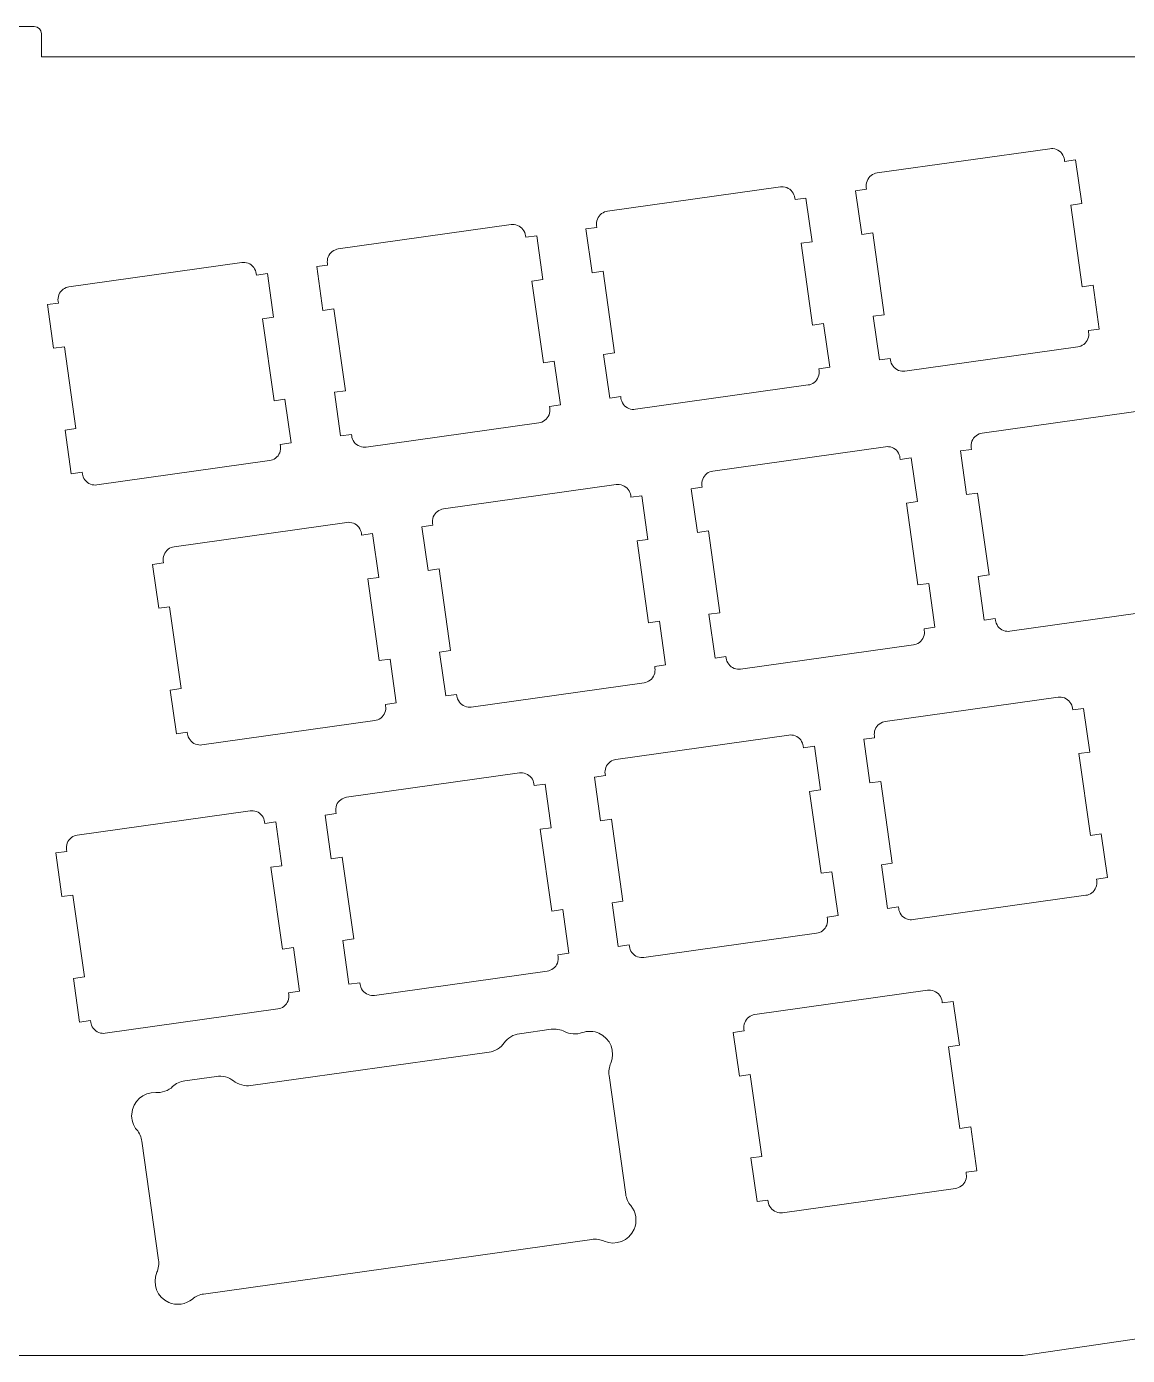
# Model space of a CAD drawing. Header units: inches. Extents: x 6.5 to 17.5, y 16.2 to 19.9.
# Drawn here: x 12 to 15.033, y 16.239 to 19.9 of the extents above; entities that cross this region are included whole.
import ezdxf

# ---------------------------------------------------------------- set-up
doc = ezdxf.new("R2010")
doc.units = ezdxf.units.IN
doc.header["$MEASUREMENT"] = 0
doc.layers.add('Layer 62', color=7, linetype='Continuous')

msp = doc.modelspace()

# ---------------------------------------------------------------- linework, layer by layer
at = {"layer": 'Layer 62', "lineweight": 0}
for points, knots in [([(17.479, 18.9511), (17.479, 18.9511), (17.3457, 18.9511), (17.3457, 18.9511), (17.3457, 18.9511), (17.3457, 19.6428), (17.3457, 19.6428), (17.3457, 19.6845), (17.312, 19.7182), (17.2703, 19.7182), (17.2703, 19.7182), (17.2318, 19.7182), (17.2318, 19.7182), (17.2318, 19.7182), (17.2318, 19.8803), (17.2318, 19.8803), (17.2318, 19.8913), (17.2229, 19.9002), (17.212, 19.9002), (17.212, 19.9002), (16.9132, 19.9002), (16.9132, 19.9002), (16.9022, 19.9002), (16.8933, 19.8913), (16.8933, 19.8803), (16.8933, 19.8803), (16.8933, 19.8165), (16.8933, 19.8165), (16.8933, 19.8165), (12.0407, 19.8165), (12.0407, 19.8165), (12.0407, 19.8165), (12.0407, 19.8803), (12.0407, 19.8803), (12.0407, 19.8913), (12.0318, 19.9002), (12.0208, 19.9002), (12.0208, 19.9002), (11.7222, 19.9002), (11.7222, 19.9002), (11.7113, 19.9002), (11.7024, 19.8913), (11.7024, 19.8803), (11.7024, 19.8803), (11.7024, 19.8165), (11.7024, 19.8165), (11.7024, 19.8165), (7.7119, 19.8165), (7.7119, 19.8165), (7.7119, 19.8165), (7.7119, 19.7182), (7.7119, 19.7182), (7.7119, 19.7182), (7.2629, 19.7182), (7.2629, 19.7182), (7.2629, 19.7182), (7.2629, 19.8165), (7.2629, 19.8165), (7.2629, 19.8165), (7.1449, 19.8165), (7.1449, 19.8165), (7.1449, 19.8165), (7.1449, 19.8778), (7.1449, 19.8778), (7.1449, 19.8888), (7.136, 19.8977), (7.125, 19.8977), (7.125, 19.8977), (6.8263, 19.8977), (6.8263, 19.8977), (6.8153, 19.8977), (6.8064, 19.8888), (6.8064, 19.8778), (6.8064, 19.8778), (6.8064, 19.7182), (6.8064, 19.7182), (6.8064, 19.7182), (6.5649, 19.7182), (6.5649, 19.7182), (6.5232, 19.7182), (6.4895, 19.6845), (6.4895, 19.6428), (6.4895, 19.6428), (6.4895, 16.714), (6.4895, 16.714), (6.4895, 16.6724), (6.5232, 16.6386), (6.5649, 16.6386), (6.5649, 16.6386), (6.5654, 16.6386), (6.5654, 16.6386), (6.5654, 16.6386), (6.5661, 16.6385), (6.5661, 16.6385), (6.5661, 16.6385), (9.0871, 16.2395), (9.0871, 16.2395), (9.0871, 16.2395), (14.7461, 16.2395), (14.7461, 16.2395), (14.7461, 16.2395), (17.4932, 16.6421), (17.4932, 16.6421), (17.4932, 16.6421), (17.4938, 16.6422), (17.4938, 16.6422), (17.4938, 16.6422), (17.4943, 16.6422), (17.4943, 16.6422), (17.5053, 16.6422), (17.5142, 16.6511), (17.5142, 16.6621), (17.5142, 16.6621), (17.5142, 18.916), (17.5142, 18.916), (17.5142, 18.9354), (17.4985, 18.9511), (17.479, 18.9511)], [0, 0, 0, 0, 1, 1, 1, 2, 2, 2, 3, 3, 3, 4, 4, 4, 5, 5, 5, 6, 6, 6, 7, 7, 7, 8, 8, 8, 9, 9, 9, 10, 10, 10, 11, 11, 11, 12, 12, 12, 13, 13, 13, 14, 14, 14, 15, 15, 15, 16, 16, 16, 17, 17, 17, 18, 18, 18, 19, 19, 19, 20, 20, 20, 21, 21, 21, 22, 22, 22, 23, 23, 23, 24, 24, 24, 25, 25, 25, 26, 26, 26, 27, 27, 27, 28, 28, 28, 29, 29, 29, 30, 30, 30, 31, 31, 31, 32, 32, 32, 33, 33, 33, 34, 34, 34, 35, 35, 35, 36, 36, 36, 37, 37, 37, 38, 38, 38, 39, 39, 39, 39]), ([(14.3138, 19.4571), (14.3133, 19.4599), (14.3133, 19.4627), (14.3136, 19.4652), (14.3149, 19.4785), (14.3235, 19.4899), (14.3357, 19.4947), (14.3382, 19.4957), (14.341, 19.4964), (14.3438, 19.4968), (14.3438, 19.4968), (14.82, 19.5638), (14.82, 19.5638), (14.8228, 19.564), (14.8256, 19.5642), (14.8282, 19.5639), (14.8413, 19.5626), (14.8528, 19.5542), (14.8575, 19.5418), (14.8586, 19.5393), (14.8593, 19.5365), (14.8597, 19.5338), (14.8597, 19.5338), (14.8604, 19.5289), (14.8604, 19.5289), (14.8604, 19.5289), (14.8906, 19.5331), (14.8906, 19.5331), (14.8906, 19.5331), (14.9074, 19.4127), (14.9074, 19.4127), (14.9074, 19.4127), (14.8774, 19.4083), (14.8774, 19.4083), (14.8774, 19.4083), (14.909, 19.1831), (14.909, 19.1831), (14.909, 19.1831), (14.939, 19.1874), (14.939, 19.1874), (14.939, 19.1874), (14.956, 19.0668), (14.956, 19.0668), (14.956, 19.0668), (14.9258, 19.0626), (14.9258, 19.0626), (14.9258, 19.0626), (14.9265, 19.0577), (14.9265, 19.0577), (14.927, 19.0549), (14.9271, 19.0521), (14.9268, 19.0495), (14.9256, 19.0361), (14.9169, 19.0249), (14.9047, 19.02), (14.9022, 19.019), (14.8995, 19.0183), (14.8967, 19.0179), (14.8967, 19.0179), (14.4204, 18.951), (14.4204, 18.951), (14.4177, 18.9507), (14.4149, 18.9506), (14.4121, 18.9508), (14.399, 18.9521), (14.3877, 18.9607), (14.3828, 18.9731), (14.3818, 18.9754), (14.3811, 18.9782), (14.3807, 18.981), (14.3807, 18.981), (14.38, 18.9858), (14.38, 18.9858), (14.38, 18.9858), (14.3499, 18.9817), (14.3499, 18.9817), (14.3499, 18.9817), (14.3329, 19.1021), (14.3329, 19.1021), (14.3329, 19.1021), (14.3631, 19.1064), (14.3631, 19.1064), (14.3631, 19.1064), (14.3314, 19.3317), (14.3314, 19.3317), (14.3314, 19.3317), (14.3013, 19.3274), (14.3013, 19.3274), (14.3013, 19.3274), (14.2843, 19.4479), (14.2843, 19.4479), (14.2843, 19.4479), (14.3144, 19.4521), (14.3144, 19.4521), (14.3144, 19.4521), (14.3138, 19.4571), (14.3138, 19.4571)], [0, 0, 0, 0, 1, 1, 1, 2, 2, 2, 3, 3, 3, 4, 4, 4, 5, 5, 5, 6, 6, 6, 7, 7, 7, 8, 8, 8, 9, 9, 9, 10, 10, 10, 11, 11, 11, 12, 12, 12, 13, 13, 13, 14, 14, 14, 15, 15, 15, 16, 16, 16, 17, 17, 17, 18, 18, 18, 19, 19, 19, 20, 20, 20, 21, 21, 21, 22, 22, 22, 23, 23, 23, 24, 24, 24, 25, 25, 25, 26, 26, 26, 27, 27, 27, 28, 28, 28, 29, 29, 29, 30, 30, 30, 31, 31, 31, 32, 32, 32, 32]), ([(13.5707, 19.352), (13.5703, 19.3547), (13.5703, 19.3575), (13.5706, 19.36), (13.5718, 19.3733), (13.5804, 19.3847), (13.5926, 19.3896), (13.5951, 19.3906), (13.5979, 19.3913), (13.6007, 19.3917), (13.6007, 19.3917), (14.077, 19.4586), (14.077, 19.4586), (14.0797, 19.4589), (14.0825, 19.459), (14.0851, 19.4588), (14.0982, 19.4575), (14.1097, 19.449), (14.1145, 19.4367), (14.1156, 19.4342), (14.1163, 19.4314), (14.1167, 19.4286), (14.1167, 19.4286), (14.1174, 19.4238), (14.1174, 19.4238), (14.1174, 19.4238), (14.1475, 19.4279), (14.1475, 19.4279), (14.1475, 19.4279), (14.1643, 19.3075), (14.1643, 19.3075), (14.1643, 19.3075), (14.1343, 19.3032), (14.1343, 19.3032), (14.1343, 19.3032), (14.166, 19.0779), (14.166, 19.0779), (14.166, 19.0779), (14.196, 19.0822), (14.196, 19.0822), (14.196, 19.0822), (14.2129, 18.9617), (14.2129, 18.9617), (14.2129, 18.9617), (14.1828, 18.9575), (14.1828, 18.9575), (14.1828, 18.9575), (14.1835, 18.9525), (14.1835, 18.9525), (14.1839, 18.9497), (14.184, 18.947), (14.1838, 18.9443), (14.1825, 18.9311), (14.1739, 18.9197), (14.1617, 18.915), (14.1592, 18.9139), (14.1564, 18.9132), (14.1536, 18.9128), (14.1536, 18.9128), (13.6774, 18.8458), (13.6774, 18.8458), (13.6746, 18.8456), (13.6718, 18.8454), (13.669, 18.8457), (13.656, 18.847), (13.6446, 18.8556), (13.6397, 18.8679), (13.6388, 18.8703), (13.6381, 18.8731), (13.6377, 18.8758), (13.6377, 18.8758), (13.637, 18.8807), (13.637, 18.8807), (13.637, 18.8807), (13.6068, 18.8765), (13.6068, 18.8765), (13.6068, 18.8765), (13.5899, 18.997), (13.5899, 18.997), (13.5899, 18.997), (13.62, 19.0013), (13.62, 19.0013), (13.62, 19.0013), (13.5883, 19.2265), (13.5883, 19.2265), (13.5883, 19.2265), (13.5582, 19.2222), (13.5582, 19.2222), (13.5582, 19.2222), (13.5413, 19.3428), (13.5413, 19.3428), (13.5413, 19.3428), (13.5714, 19.347), (13.5714, 19.347), (13.5714, 19.347), (13.5707, 19.352), (13.5707, 19.352)], [0, 0, 0, 0, 1, 1, 1, 2, 2, 2, 3, 3, 3, 4, 4, 4, 5, 5, 5, 6, 6, 6, 7, 7, 7, 8, 8, 8, 9, 9, 9, 10, 10, 10, 11, 11, 11, 12, 12, 12, 13, 13, 13, 14, 14, 14, 15, 15, 15, 16, 16, 16, 17, 17, 17, 18, 18, 18, 19, 19, 19, 20, 20, 20, 21, 21, 21, 22, 22, 22, 23, 23, 23, 24, 24, 24, 25, 25, 25, 26, 26, 26, 27, 27, 27, 28, 28, 28, 29, 29, 29, 30, 30, 30, 31, 31, 31, 32, 32, 32, 32]), ([(12.8288, 19.2479), (12.8283, 19.2506), (12.8282, 19.2535), (12.8286, 19.256), (12.8297, 19.2692), (12.8385, 19.2807), (12.8507, 19.2854), (12.8532, 19.2865), (12.8558, 19.2872), (12.8586, 19.2875), (12.8586, 19.2875), (13.3349, 19.3545), (13.3349, 19.3545), (13.3376, 19.3549), (13.3404, 19.355), (13.3432, 19.3547), (13.3563, 19.3535), (13.3676, 19.3449), (13.3725, 19.3327), (13.3735, 19.33), (13.3742, 19.3274), (13.3746, 19.3246), (13.3746, 19.3246), (13.3753, 19.3196), (13.3753, 19.3196), (13.3753, 19.3196), (13.4054, 19.3239), (13.4054, 19.3239), (13.4054, 19.3239), (13.4224, 19.2033), (13.4224, 19.2033), (13.4224, 19.2033), (13.3922, 19.1992), (13.3922, 19.1992), (13.3922, 19.1992), (13.4239, 18.9739), (13.4239, 18.9739), (13.4239, 18.9739), (13.454, 18.9781), (13.454, 18.9781), (13.454, 18.9781), (13.471, 18.8577), (13.471, 18.8577), (13.471, 18.8577), (13.4408, 18.8533), (13.4408, 18.8533), (13.4408, 18.8533), (13.4415, 18.8485), (13.4415, 18.8485), (13.442, 18.8457), (13.442, 18.8429), (13.4417, 18.8402), (13.4404, 18.827), (13.4318, 18.8157), (13.4196, 18.8108), (13.4171, 18.8099), (13.4143, 18.8092), (13.4115, 18.8088), (13.4115, 18.8088), (12.9353, 18.7418), (12.9353, 18.7418), (12.9325, 18.7414), (12.9297, 18.7413), (12.9271, 18.7417), (12.914, 18.7429), (12.9025, 18.7515), (12.8976, 18.7639), (12.8967, 18.7663), (12.896, 18.769), (12.8957, 18.7717), (12.8957, 18.7717), (12.8949, 18.7767), (12.8949, 18.7767), (12.8949, 18.7767), (12.8649, 18.7725), (12.8649, 18.7725), (12.8649, 18.7725), (12.8479, 18.8929), (12.8479, 18.8929), (12.8479, 18.8929), (12.8781, 18.8971), (12.8781, 18.8971), (12.8781, 18.8971), (12.8464, 19.1225), (12.8464, 19.1225), (12.8464, 19.1225), (12.8163, 19.1182), (12.8163, 19.1182), (12.8163, 19.1182), (12.7993, 19.2388), (12.7993, 19.2388), (12.7993, 19.2388), (12.8294, 19.2429), (12.8294, 19.2429), (12.8294, 19.2429), (12.8288, 19.2479), (12.8288, 19.2479)], [0, 0, 0, 0, 1, 1, 1, 2, 2, 2, 3, 3, 3, 4, 4, 4, 5, 5, 5, 6, 6, 6, 7, 7, 7, 8, 8, 8, 9, 9, 9, 10, 10, 10, 11, 11, 11, 12, 12, 12, 13, 13, 13, 14, 14, 14, 15, 15, 15, 16, 16, 16, 17, 17, 17, 18, 18, 18, 19, 19, 19, 20, 20, 20, 21, 21, 21, 22, 22, 22, 23, 23, 23, 24, 24, 24, 25, 25, 25, 26, 26, 26, 27, 27, 27, 28, 28, 28, 29, 29, 29, 30, 30, 30, 31, 31, 31, 32, 32, 32, 32]), ([(12.0571, 19.1345), (12.0571, 19.1345), (12.0872, 19.1386), (12.0872, 19.1386), (12.0872, 19.1386), (12.0865, 19.1436), (12.0865, 19.1436), (12.0861, 19.1464), (12.086, 19.1492), (12.0864, 19.1517), (12.0875, 19.1649), (12.0963, 19.1764), (12.1085, 19.1811), (12.111, 19.1822), (12.1136, 19.1829), (12.1164, 19.1833), (12.1164, 19.1833), (12.5926, 19.2503), (12.5926, 19.2503), (12.5954, 19.2506), (12.5982, 19.2507), (12.601, 19.2504), (12.614, 19.2492), (12.6254, 19.2407), (12.6303, 19.2283), (12.6314, 19.2258), (12.632, 19.2231), (12.6324, 19.2203), (12.6324, 19.2203), (12.6331, 19.2154), (12.6331, 19.2154), (12.6331, 19.2154), (12.6632, 19.2196), (12.6632, 19.2196), (12.6632, 19.2196), (12.6801, 19.0992), (12.6801, 19.0992), (12.6801, 19.0992), (12.65, 19.0949), (12.65, 19.0949), (12.65, 19.0949), (12.6817, 18.8696), (12.6817, 18.8696), (12.6817, 18.8696), (12.7118, 18.8738), (12.7118, 18.8738), (12.7118, 18.8738), (12.7288, 18.7533), (12.7288, 18.7533), (12.7288, 18.7533), (12.6986, 18.7492), (12.6986, 18.7492), (12.6986, 18.7492), (12.6993, 18.7442), (12.6993, 18.7442), (12.6997, 18.7414), (12.6997, 18.7386), (12.6995, 18.7358), (12.6982, 18.7226), (12.6896, 18.7114), (12.6774, 18.7065), (12.6749, 18.7056), (12.6721, 18.7049), (12.6695, 18.7045), (12.6695, 18.7045), (12.1931, 18.6375), (12.1931, 18.6375), (12.1903, 18.6371), (12.1875, 18.6371), (12.1849, 18.6374), (12.1718, 18.6386), (12.1603, 18.6472), (12.1556, 18.6596), (12.1545, 18.662), (12.1538, 18.6647), (12.1535, 18.6675), (12.1535, 18.6675), (12.1528, 18.6724), (12.1528, 18.6724), (12.1528, 18.6724), (12.1226, 18.6682), (12.1226, 18.6682), (12.1226, 18.6682), (12.1057, 18.7886), (12.1057, 18.7886), (12.1057, 18.7886), (12.1358, 18.7929), (12.1358, 18.7929), (12.1358, 18.7929), (12.1042, 19.0182), (12.1042, 19.0182), (12.1042, 19.0182), (12.074, 19.0139), (12.074, 19.0139), (12.074, 19.0139), (12.0571, 19.1345), (12.0571, 19.1345)], [0, 0, 0, 0, 1, 1, 1, 2, 2, 2, 3, 3, 3, 4, 4, 4, 5, 5, 5, 6, 6, 6, 7, 7, 7, 8, 8, 8, 9, 9, 9, 10, 10, 10, 11, 11, 11, 12, 12, 12, 13, 13, 13, 14, 14, 14, 15, 15, 15, 16, 16, 16, 17, 17, 17, 18, 18, 18, 19, 19, 19, 20, 20, 20, 21, 21, 21, 22, 22, 22, 23, 23, 23, 24, 24, 24, 25, 25, 25, 26, 26, 26, 27, 27, 27, 28, 28, 28, 29, 29, 29, 30, 30, 30, 31, 31, 31, 32, 32, 32, 32]), ([(15.2157, 18.341), (15.2161, 18.3382), (15.2163, 18.3354), (15.216, 18.3327), (15.2147, 18.3195), (15.2061, 18.3082), (15.1939, 18.3033), (15.1913, 18.3022), (15.1886, 18.3017), (15.1858, 18.3013), (15.1858, 18.3013), (14.7096, 18.2343), (14.7096, 18.2343), (14.7068, 18.2339), (14.704, 18.2338), (14.7013, 18.2342), (14.6882, 18.2354), (14.6768, 18.244), (14.672, 18.2564), (14.671, 18.2588), (14.6703, 18.2614), (14.6699, 18.2642), (14.6699, 18.2642), (14.6692, 18.2692), (14.6692, 18.2692), (14.6692, 18.2692), (14.639, 18.2649), (14.639, 18.2649), (14.639, 18.2649), (14.6221, 18.3854), (14.6221, 18.3854), (14.6221, 18.3854), (14.6522, 18.3896), (14.6522, 18.3896), (14.6522, 18.3896), (14.6206, 18.6149), (14.6206, 18.6149), (14.6206, 18.6149), (14.5904, 18.6107), (14.5904, 18.6107), (14.5904, 18.6107), (14.5735, 18.7311), (14.5735, 18.7311), (14.5735, 18.7311), (14.6036, 18.7354), (14.6036, 18.7354), (14.6036, 18.7354), (14.6029, 18.7404), (14.6029, 18.7404), (14.6025, 18.7431), (14.6025, 18.7458), (14.6028, 18.7485), (14.604, 18.7617), (14.6127, 18.7732), (14.6249, 18.7779), (14.6274, 18.779), (14.6302, 18.7797), (14.6329, 18.78), (14.6329, 18.78), (15.1092, 18.847), (15.1092, 18.847), (15.1119, 18.8474), (15.1147, 18.8475), (15.1174, 18.8472), (15.1304, 18.846), (15.142, 18.8374), (15.1467, 18.825), (15.1478, 18.8225), (15.1485, 18.8199), (15.1489, 18.8171), (15.1489, 18.8171), (15.1496, 18.8121), (15.1496, 18.8121), (15.1496, 18.8121), (15.1796, 18.8164), (15.1796, 18.8164), (15.1796, 18.8164), (15.1965, 18.6958), (15.1965, 18.6958), (15.1965, 18.6958), (15.1664, 18.6917), (15.1664, 18.6917), (15.1664, 18.6917), (15.1981, 18.4664), (15.1981, 18.4664), (15.1981, 18.4664), (15.2282, 18.4706), (15.2282, 18.4706), (15.2282, 18.4706), (15.2452, 18.3502), (15.2452, 18.3502), (15.2452, 18.3502), (15.215, 18.3458), (15.215, 18.3458), (15.215, 18.3458), (15.2157, 18.341), (15.2157, 18.341)], [0, 0, 0, 0, 1, 1, 1, 2, 2, 2, 3, 3, 3, 4, 4, 4, 5, 5, 5, 6, 6, 6, 7, 7, 7, 8, 8, 8, 9, 9, 9, 10, 10, 10, 11, 11, 11, 12, 12, 12, 13, 13, 13, 14, 14, 14, 15, 15, 15, 16, 16, 16, 17, 17, 17, 18, 18, 18, 19, 19, 19, 20, 20, 20, 21, 21, 21, 22, 22, 22, 23, 23, 23, 24, 24, 24, 25, 25, 25, 26, 26, 26, 27, 27, 27, 28, 28, 28, 29, 29, 29, 30, 30, 30, 31, 31, 31, 32, 32, 32, 32]), ([(14.4736, 18.2367), (14.474, 18.2339), (14.474, 18.2311), (14.4738, 18.2283), (14.4725, 18.2152), (14.4639, 18.2038), (14.4517, 18.199), (14.4492, 18.1979), (14.4464, 18.1974), (14.4438, 18.197), (14.4438, 18.197), (13.9674, 18.13), (13.9674, 18.13), (13.9646, 18.1296), (13.9618, 18.1295), (13.9592, 18.1299), (13.9461, 18.1311), (13.9346, 18.1397), (13.9299, 18.1521), (13.9288, 18.1545), (13.9281, 18.1571), (13.9278, 18.1599), (13.9278, 18.1599), (13.9271, 18.1649), (13.9271, 18.1649), (13.9271, 18.1649), (13.897, 18.1606), (13.897, 18.1606), (13.897, 18.1606), (13.88, 18.2811), (13.88, 18.2811), (13.88, 18.2811), (13.9102, 18.2853), (13.9102, 18.2853), (13.9102, 18.2853), (13.8785, 18.5106), (13.8785, 18.5106), (13.8785, 18.5106), (13.8483, 18.5064), (13.8483, 18.5064), (13.8483, 18.5064), (13.8314, 18.6268), (13.8314, 18.6268), (13.8314, 18.6268), (13.8615, 18.6311), (13.8615, 18.6311), (13.8615, 18.6311), (13.8608, 18.636), (13.8608, 18.636), (13.8604, 18.6388), (13.8603, 18.6415), (13.8607, 18.6442), (13.8618, 18.6574), (13.8706, 18.6688), (13.8828, 18.6736), (13.8853, 18.6747), (13.8879, 18.6753), (13.8907, 18.6757), (13.8907, 18.6757), (14.367, 18.7427), (14.367, 18.7427), (14.3697, 18.7431), (14.3725, 18.7432), (14.3753, 18.7428), (14.3883, 18.7415), (14.3997, 18.7331), (14.4046, 18.7207), (14.4057, 18.7182), (14.4063, 18.7156), (14.4067, 18.7128), (14.4067, 18.7128), (14.4074, 18.7078), (14.4074, 18.7078), (14.4074, 18.7078), (14.4375, 18.7121), (14.4375, 18.7121), (14.4375, 18.7121), (14.4545, 18.5915), (14.4545, 18.5915), (14.4545, 18.5915), (14.4243, 18.5874), (14.4243, 18.5874), (14.4243, 18.5874), (14.456, 18.3621), (14.456, 18.3621), (14.456, 18.3621), (14.4861, 18.3663), (14.4861, 18.3663), (14.4861, 18.3663), (14.5031, 18.2458), (14.5031, 18.2458), (14.5031, 18.2458), (14.4729, 18.2415), (14.4729, 18.2415), (14.4729, 18.2415), (14.4736, 18.2367), (14.4736, 18.2367)], [0, 0, 0, 0, 1, 1, 1, 2, 2, 2, 3, 3, 3, 4, 4, 4, 5, 5, 5, 6, 6, 6, 7, 7, 7, 8, 8, 8, 9, 9, 9, 10, 10, 10, 11, 11, 11, 12, 12, 12, 13, 13, 13, 14, 14, 14, 15, 15, 15, 16, 16, 16, 17, 17, 17, 18, 18, 18, 19, 19, 19, 20, 20, 20, 21, 21, 21, 22, 22, 22, 23, 23, 23, 24, 24, 24, 25, 25, 25, 26, 26, 26, 27, 27, 27, 28, 28, 28, 29, 29, 29, 30, 30, 30, 31, 31, 31, 32, 32, 32, 32]), ([(13.7314, 18.1324), (13.7318, 18.1296), (13.7318, 18.1268), (13.7315, 18.124), (13.7303, 18.1108), (13.7217, 18.0996), (13.7095, 18.0947), (13.707, 18.0936), (13.7042, 18.0931), (13.7014, 18.0926), (13.7014, 18.0926), (13.2251, 18.0257), (13.2251, 18.0257), (13.2224, 18.0253), (13.2196, 18.0252), (13.217, 18.0256), (13.2039, 18.0268), (13.1924, 18.0354), (13.1875, 18.0478), (13.1865, 18.0501), (13.1858, 18.0528), (13.1854, 18.0556), (13.1854, 18.0556), (13.1847, 18.0606), (13.1847, 18.0606), (13.1847, 18.0606), (13.1547, 18.0563), (13.1547, 18.0563), (13.1547, 18.0563), (13.1378, 18.1768), (13.1378, 18.1768), (13.1378, 18.1768), (13.1678, 18.181), (13.1678, 18.181), (13.1678, 18.181), (13.1363, 18.4063), (13.1363, 18.4063), (13.1363, 18.4063), (13.1061, 18.4021), (13.1061, 18.4021), (13.1061, 18.4021), (13.0892, 18.5225), (13.0892, 18.5225), (13.0892, 18.5225), (13.1193, 18.5268), (13.1193, 18.5268), (13.1193, 18.5268), (13.1186, 18.5317), (13.1186, 18.5317), (13.1182, 18.5345), (13.1181, 18.5372), (13.1183, 18.5399), (13.1196, 18.5531), (13.1282, 18.5646), (13.1404, 18.5693), (13.1431, 18.5704), (13.1457, 18.571), (13.1485, 18.5714), (13.1485, 18.5714), (13.6247, 18.6383), (13.6247, 18.6383), (13.6275, 18.6388), (13.6303, 18.6389), (13.6331, 18.6385), (13.6461, 18.6372), (13.6575, 18.6288), (13.6624, 18.6164), (13.6633, 18.6139), (13.664, 18.6113), (13.6645, 18.6085), (13.6645, 18.6085), (13.6651, 18.6035), (13.6651, 18.6035), (13.6651, 18.6035), (13.6953, 18.6078), (13.6953, 18.6078), (13.6953, 18.6078), (13.7122, 18.4872), (13.7122, 18.4872), (13.7122, 18.4872), (13.6821, 18.4831), (13.6821, 18.4831), (13.6821, 18.4831), (13.7138, 18.2578), (13.7138, 18.2578), (13.7138, 18.2578), (13.7439, 18.262), (13.7439, 18.262), (13.7439, 18.262), (13.7608, 18.1415), (13.7608, 18.1415), (13.7608, 18.1415), (13.7307, 18.1372), (13.7307, 18.1372), (13.7307, 18.1372), (13.7314, 18.1324), (13.7314, 18.1324)], [0, 0, 0, 0, 1, 1, 1, 2, 2, 2, 3, 3, 3, 4, 4, 4, 5, 5, 5, 6, 6, 6, 7, 7, 7, 8, 8, 8, 9, 9, 9, 10, 10, 10, 11, 11, 11, 12, 12, 12, 13, 13, 13, 14, 14, 14, 15, 15, 15, 16, 16, 16, 17, 17, 17, 18, 18, 18, 19, 19, 19, 20, 20, 20, 21, 21, 21, 22, 22, 22, 23, 23, 23, 24, 24, 24, 25, 25, 25, 26, 26, 26, 27, 27, 27, 28, 28, 28, 29, 29, 29, 30, 30, 30, 31, 31, 31, 32, 32, 32, 32]), ([(12.3939, 18.3021), (12.3939, 18.3021), (12.3639, 18.2978), (12.3639, 18.2978), (12.3639, 18.2978), (12.347, 18.4183), (12.347, 18.4183), (12.347, 18.4183), (12.3769, 18.4225), (12.3769, 18.4225), (12.3769, 18.4225), (12.3763, 18.4275), (12.3763, 18.4275), (12.376, 18.4302), (12.3758, 18.4331), (12.3761, 18.4356), (12.3774, 18.4488), (12.386, 18.4603), (12.3982, 18.465), (12.4007, 18.4661), (12.4035, 18.4668), (12.4063, 18.4671), (12.4063, 18.4671), (12.8825, 18.534), (12.8825, 18.534), (12.8853, 18.5345), (12.8881, 18.5346), (12.8907, 18.5343), (12.9039, 18.5331), (12.9153, 18.5245), (12.9201, 18.5122), (12.9211, 18.5096), (12.9218, 18.507), (12.9222, 18.5042), (12.9222, 18.5042), (12.9229, 18.4992), (12.9229, 18.4992), (12.9229, 18.4992), (12.9531, 18.5035), (12.9531, 18.5035), (12.9531, 18.5035), (12.97, 18.3829), (12.97, 18.3829), (12.97, 18.3829), (12.9399, 18.3788), (12.9399, 18.3788), (12.9399, 18.3788), (12.9715, 18.1535), (12.9715, 18.1535), (12.9715, 18.1535), (13.0017, 18.1577), (13.0017, 18.1577), (13.0017, 18.1577), (13.0185, 18.0372), (13.0185, 18.0372), (13.0185, 18.0372), (12.9885, 18.0329), (12.9885, 18.0329), (12.9885, 18.0329), (12.9892, 18.0281), (12.9892, 18.0281), (12.9895, 18.0253), (12.9896, 18.0225), (12.9893, 18.0197), (12.9881, 18.0065), (12.9794, 17.9953), (12.9672, 17.9904), (12.9647, 17.9895), (12.9619, 17.9888), (12.9592, 17.9883), (12.9592, 17.9883), (12.4829, 17.9214), (12.4829, 17.9214), (12.4802, 17.921), (12.4774, 17.9208), (12.4747, 17.9213), (12.4615, 17.9225), (12.4501, 17.9311), (12.4453, 17.9435), (12.4443, 17.9458), (12.4436, 17.9485), (12.4432, 17.9513), (12.4432, 17.9513), (12.4425, 17.9563), (12.4425, 17.9563), (12.4425, 17.9563), (12.4124, 17.952), (12.4124, 17.952), (12.4124, 17.952), (12.3954, 18.0725), (12.3954, 18.0725), (12.3954, 18.0725), (12.4256, 18.0767), (12.4256, 18.0767), (12.4256, 18.0767), (12.3939, 18.3021), (12.3939, 18.3021)], [0, 0, 0, 0, 1, 1, 1, 2, 2, 2, 3, 3, 3, 4, 4, 4, 5, 5, 5, 6, 6, 6, 7, 7, 7, 8, 8, 8, 9, 9, 9, 10, 10, 10, 11, 11, 11, 12, 12, 12, 13, 13, 13, 14, 14, 14, 15, 15, 15, 16, 16, 16, 17, 17, 17, 18, 18, 18, 19, 19, 19, 20, 20, 20, 21, 21, 21, 22, 22, 22, 23, 23, 23, 24, 24, 24, 25, 25, 25, 26, 26, 26, 27, 27, 27, 28, 28, 28, 29, 29, 29, 30, 30, 30, 31, 31, 31, 32, 32, 32, 32]), ([(14.9489, 17.5465), (14.9493, 17.5439), (14.9495, 17.541), (14.949, 17.5383), (14.9479, 17.5251), (14.9392, 17.5138), (14.927, 17.509), (14.9244, 17.5079), (14.9218, 17.5072), (14.919, 17.507), (14.919, 17.507), (14.4428, 17.44), (14.4428, 17.44), (14.44, 17.4396), (14.4372, 17.4395), (14.4345, 17.4397), (14.4214, 17.441), (14.41, 17.4496), (14.4051, 17.462), (14.404, 17.4645), (14.4035, 17.4671), (14.4031, 17.4699), (14.4031, 17.4699), (14.4024, 17.4749), (14.4024, 17.4749), (14.4024, 17.4749), (14.3722, 17.4706), (14.3722, 17.4706), (14.3722, 17.4706), (14.3553, 17.5911), (14.3553, 17.5911), (14.3553, 17.5911), (14.3854, 17.5953), (14.3854, 17.5953), (14.3854, 17.5953), (14.3538, 17.8206), (14.3538, 17.8206), (14.3538, 17.8206), (14.3236, 17.8164), (14.3236, 17.8164), (14.3236, 17.8164), (14.3067, 17.9368), (14.3067, 17.9368), (14.3067, 17.9368), (14.3368, 17.9411), (14.3368, 17.9411), (14.3368, 17.9411), (14.3361, 17.946), (14.3361, 17.946), (14.3357, 17.9488), (14.3357, 17.9515), (14.336, 17.9542), (14.3372, 17.9674), (14.3458, 17.9788), (14.3581, 17.9836), (14.3606, 17.9846), (14.3633, 17.9853), (14.366, 17.9857), (14.366, 17.9857), (14.8424, 18.0527), (14.8424, 18.0527), (14.845, 18.0531), (14.8479, 18.0532), (14.8506, 18.0528), (14.8636, 18.0515), (14.8751, 18.0431), (14.8799, 18.0307), (14.881, 18.0282), (14.8817, 18.0254), (14.882, 18.0228), (14.882, 18.0228), (14.8826, 18.0178), (14.8826, 18.0178), (14.8826, 18.0178), (14.9128, 18.022), (14.9128, 18.022), (14.9128, 18.022), (14.9297, 17.9015), (14.9297, 17.9015), (14.9297, 17.9015), (14.8996, 17.8974), (14.8996, 17.8974), (14.8996, 17.8974), (14.9313, 17.672), (14.9313, 17.672), (14.9313, 17.672), (14.9614, 17.6763), (14.9614, 17.6763), (14.9614, 17.6763), (14.9783, 17.5557), (14.9783, 17.5557), (14.9783, 17.5557), (14.9482, 17.5515), (14.9482, 17.5515), (14.9482, 17.5515), (14.9489, 17.5465), (14.9489, 17.5465)], [0, 0, 0, 0, 1, 1, 1, 2, 2, 2, 3, 3, 3, 4, 4, 4, 5, 5, 5, 6, 6, 6, 7, 7, 7, 8, 8, 8, 9, 9, 9, 10, 10, 10, 11, 11, 11, 12, 12, 12, 13, 13, 13, 14, 14, 14, 15, 15, 15, 16, 16, 16, 17, 17, 17, 18, 18, 18, 19, 19, 19, 20, 20, 20, 21, 21, 21, 22, 22, 22, 23, 23, 23, 24, 24, 24, 25, 25, 25, 26, 26, 26, 27, 27, 27, 28, 28, 28, 29, 29, 29, 30, 30, 30, 31, 31, 31, 32, 32, 32, 32]), ([(13.6924, 17.3354), (13.6793, 17.3367), (13.6678, 17.3453), (13.6631, 17.3577), (13.662, 17.36), (13.6613, 17.3628), (13.661, 17.3656), (13.661, 17.3656), (13.6603, 17.3704), (13.6603, 17.3704), (13.6603, 17.3704), (13.6301, 17.3663), (13.6301, 17.3663), (13.6301, 17.3663), (13.6132, 17.4867), (13.6132, 17.4867), (13.6132, 17.4867), (13.6433, 17.491), (13.6433, 17.491), (13.6433, 17.491), (13.6117, 17.7163), (13.6117, 17.7163), (13.6117, 17.7163), (13.5815, 17.712), (13.5815, 17.712), (13.5815, 17.712), (13.5646, 17.8325), (13.5646, 17.8325), (13.5646, 17.8325), (13.5947, 17.8367), (13.5947, 17.8367), (13.5947, 17.8367), (13.594, 17.8417), (13.594, 17.8417), (13.5936, 17.8445), (13.5935, 17.8472), (13.5939, 17.8497), (13.595, 17.8631), (13.6038, 17.8745), (13.616, 17.8793), (13.6185, 17.8803), (13.6211, 17.881), (13.6239, 17.8814), (13.6239, 17.8814), (14.1001, 17.9483), (14.1001, 17.9483), (14.1029, 17.9486), (14.1057, 17.9488), (14.1085, 17.9485), (14.1215, 17.9472), (14.1329, 17.9388), (14.1378, 17.9264), (14.1389, 17.9239), (14.1395, 17.9211), (14.1399, 17.9183), (14.1399, 17.9183), (14.1406, 17.9135), (14.1406, 17.9135), (14.1406, 17.9135), (14.1707, 17.9177), (14.1707, 17.9177), (14.1707, 17.9177), (14.1876, 17.7972), (14.1876, 17.7972), (14.1876, 17.7972), (14.1575, 17.7929), (14.1575, 17.7929), (14.1575, 17.7929), (14.1892, 17.5677), (14.1892, 17.5677), (14.1892, 17.5677), (14.2193, 17.572), (14.2193, 17.572), (14.2193, 17.572), (14.2363, 17.4514), (14.2363, 17.4514), (14.2363, 17.4514), (14.2061, 17.4472), (14.2061, 17.4472), (14.2061, 17.4472), (14.2068, 17.4422), (14.2068, 17.4422), (14.2072, 17.4395), (14.2072, 17.4367), (14.207, 17.434), (14.2057, 17.4207), (14.1971, 17.4095), (14.1849, 17.4046), (14.1824, 17.4036), (14.1796, 17.4029), (14.177, 17.4025), (14.177, 17.4025), (13.7006, 17.3356), (13.7006, 17.3356), (13.6978, 17.3353), (13.695, 17.3351), (13.6924, 17.3354)], [0, 0, 0, 0, 1, 1, 1, 2, 2, 2, 3, 3, 3, 4, 4, 4, 5, 5, 5, 6, 6, 6, 7, 7, 7, 8, 8, 8, 9, 9, 9, 10, 10, 10, 11, 11, 11, 12, 12, 12, 13, 13, 13, 14, 14, 14, 15, 15, 15, 16, 16, 16, 17, 17, 17, 18, 18, 18, 19, 19, 19, 20, 20, 20, 21, 21, 21, 22, 22, 22, 23, 23, 23, 24, 24, 24, 25, 25, 25, 26, 26, 26, 27, 27, 27, 28, 28, 28, 29, 29, 29, 30, 30, 30, 31, 31, 31, 32, 32, 32, 32]), ([(13.4646, 17.3379), (13.465, 17.3353), (13.4652, 17.3325), (13.4647, 17.3297), (13.4635, 17.3165), (13.4549, 17.3051), (13.4426, 17.3004), (13.4402, 17.2993), (13.4374, 17.2986), (13.4347, 17.2984), (13.4347, 17.2984), (12.9583, 17.2314), (12.9583, 17.2314), (12.9556, 17.231), (12.9528, 17.2308), (12.9501, 17.2311), (12.9371, 17.2324), (12.9256, 17.2411), (12.9208, 17.2535), (12.9197, 17.2558), (12.919, 17.2585), (12.9188, 17.2613), (12.9188, 17.2613), (12.9181, 17.2663), (12.9181, 17.2663), (12.9181, 17.2663), (12.8879, 17.262), (12.8879, 17.262), (12.8879, 17.262), (12.871, 17.3825), (12.871, 17.3825), (12.871, 17.3825), (12.9011, 17.3867), (12.9011, 17.3867), (12.9011, 17.3867), (12.8694, 17.612), (12.8694, 17.612), (12.8694, 17.612), (12.8393, 17.6078), (12.8393, 17.6078), (12.8393, 17.6078), (12.8224, 17.7282), (12.8224, 17.7282), (12.8224, 17.7282), (12.8525, 17.7325), (12.8525, 17.7325), (12.8525, 17.7325), (12.8518, 17.7374), (12.8518, 17.7374), (12.8514, 17.7402), (12.8513, 17.7429), (12.8517, 17.7456), (12.8529, 17.7588), (12.8615, 17.7702), (12.8738, 17.775), (12.8763, 17.7761), (12.8789, 17.7767), (12.8817, 17.7771), (12.8817, 17.7771), (13.3579, 17.844), (13.3579, 17.844), (13.3607, 17.8445), (13.3635, 17.8446), (13.3663, 17.8442), (13.3793, 17.8429), (13.3907, 17.8345), (13.3956, 17.8221), (13.3967, 17.8196), (13.3972, 17.817), (13.3976, 17.8142), (13.3976, 17.8142), (13.3983, 17.8092), (13.3983, 17.8092), (13.3983, 17.8092), (13.4285, 17.8135), (13.4285, 17.8135), (13.4285, 17.8135), (13.4454, 17.6929), (13.4454, 17.6929), (13.4454, 17.6929), (13.4153, 17.6888), (13.4153, 17.6888), (13.4153, 17.6888), (13.4469, 17.4635), (13.4469, 17.4635), (13.4469, 17.4635), (13.4771, 17.4676), (13.4771, 17.4676), (13.4771, 17.4676), (13.494, 17.3472), (13.494, 17.3472), (13.494, 17.3472), (13.4639, 17.3429), (13.4639, 17.3429), (13.4639, 17.3429), (13.4646, 17.3379), (13.4646, 17.3379)], [0, 0, 0, 0, 1, 1, 1, 2, 2, 2, 3, 3, 3, 4, 4, 4, 5, 5, 5, 6, 6, 6, 7, 7, 7, 8, 8, 8, 9, 9, 9, 10, 10, 10, 11, 11, 11, 12, 12, 12, 13, 13, 13, 14, 14, 14, 15, 15, 15, 16, 16, 16, 17, 17, 17, 18, 18, 18, 19, 19, 19, 20, 20, 20, 21, 21, 21, 22, 22, 22, 23, 23, 23, 24, 24, 24, 25, 25, 25, 26, 26, 26, 27, 27, 27, 28, 28, 28, 29, 29, 29, 30, 30, 30, 31, 31, 31, 32, 32, 32, 32]), ([(12.2079, 17.1268), (12.1949, 17.1281), (12.1835, 17.1367), (12.1786, 17.149), (12.1775, 17.1514), (12.177, 17.1542), (12.1765, 17.157), (12.1765, 17.157), (12.1758, 17.1618), (12.1758, 17.1618), (12.1758, 17.1618), (12.1457, 17.1576), (12.1457, 17.1576), (12.1457, 17.1576), (12.1288, 17.2781), (12.1288, 17.2781), (12.1288, 17.2781), (12.1589, 17.2824), (12.1589, 17.2824), (12.1589, 17.2824), (12.1272, 17.5076), (12.1272, 17.5076), (12.1272, 17.5076), (12.0971, 17.5035), (12.0971, 17.5035), (12.0971, 17.5035), (12.0801, 17.6239), (12.0801, 17.6239), (12.0801, 17.6239), (12.1103, 17.6281), (12.1103, 17.6281), (12.1103, 17.6281), (12.1096, 17.6331), (12.1096, 17.6331), (12.1092, 17.6358), (12.109, 17.6386), (12.1095, 17.6413), (12.1107, 17.6545), (12.1193, 17.6659), (12.1315, 17.6707), (12.134, 17.6717), (12.1368, 17.6724), (12.1395, 17.6728), (12.1395, 17.6728), (12.6158, 17.7397), (12.6158, 17.7397), (12.6185, 17.7402), (12.6214, 17.7402), (12.624, 17.7399), (12.6371, 17.7386), (12.6486, 17.7302), (12.6533, 17.7178), (12.6545, 17.7153), (12.6551, 17.7125), (12.6554, 17.7097), (12.6554, 17.7097), (12.6561, 17.7049), (12.6561, 17.7049), (12.6561, 17.7049), (12.6863, 17.709), (12.6863, 17.709), (12.6863, 17.709), (12.7032, 17.5886), (12.7032, 17.5886), (12.7032, 17.5886), (12.6731, 17.5843), (12.6731, 17.5843), (12.6731, 17.5843), (12.7047, 17.359), (12.7047, 17.359), (12.7047, 17.359), (12.7349, 17.3633), (12.7349, 17.3633), (12.7349, 17.3633), (12.7518, 17.2428), (12.7518, 17.2428), (12.7518, 17.2428), (12.7217, 17.2386), (12.7217, 17.2386), (12.7217, 17.2386), (12.7224, 17.2336), (12.7224, 17.2336), (12.7228, 17.2308), (12.7229, 17.2281), (12.7225, 17.2254), (12.7214, 17.2122), (12.7126, 17.2008), (12.7004, 17.1961), (12.6979, 17.195), (12.6953, 17.1943), (12.6925, 17.1939), (12.6925, 17.1939), (12.2163, 17.127), (12.2163, 17.127), (12.2135, 17.1267), (12.2107, 17.1265), (12.2079, 17.1268)], [0, 0, 0, 0, 1, 1, 1, 2, 2, 2, 3, 3, 3, 4, 4, 4, 5, 5, 5, 6, 6, 6, 7, 7, 7, 8, 8, 8, 9, 9, 9, 10, 10, 10, 11, 11, 11, 12, 12, 12, 13, 13, 13, 14, 14, 14, 15, 15, 15, 16, 16, 16, 17, 17, 17, 18, 18, 18, 19, 19, 19, 20, 20, 20, 21, 21, 21, 22, 22, 22, 23, 23, 23, 24, 24, 24, 25, 25, 25, 26, 26, 26, 27, 27, 27, 28, 28, 28, 29, 29, 29, 30, 30, 30, 31, 31, 31, 32, 32, 32, 32]), ([(14.5895, 16.7392), (14.5897, 16.7364), (14.5899, 16.7336), (14.5896, 16.731), (14.5883, 16.7178), (14.5797, 16.7064), (14.5675, 16.7017), (14.565, 16.7006), (14.5622, 16.6999), (14.5595, 16.6995), (14.5595, 16.6995), (14.0832, 16.6325), (14.0832, 16.6325), (14.0804, 16.6322), (14.0776, 16.6321), (14.075, 16.6324), (14.062, 16.6336), (14.0504, 16.6422), (14.0456, 16.6546), (14.0446, 16.657), (14.0439, 16.6597), (14.0435, 16.6625), (14.0435, 16.6625), (14.0428, 16.6674), (14.0428, 16.6674), (14.0428, 16.6674), (14.0128, 16.6632), (14.0128, 16.6632), (14.0128, 16.6632), (13.9958, 16.7836), (13.9958, 16.7836), (13.9958, 16.7836), (14.0258, 16.7879), (14.0258, 16.7879), (14.0258, 16.7879), (13.9942, 17.0132), (13.9942, 17.0132), (13.9942, 17.0132), (13.9642, 17.009), (13.9642, 17.009), (13.9642, 17.009), (13.9472, 17.1295), (13.9472, 17.1295), (13.9472, 17.1295), (13.9774, 17.1336), (13.9774, 17.1336), (13.9774, 17.1336), (13.9767, 17.1386), (13.9767, 17.1386), (13.9763, 17.1414), (13.9761, 17.1442), (13.9764, 17.1468), (13.9776, 17.16), (13.9863, 17.1714), (13.9985, 17.1763), (14.0011, 17.1772), (14.0038, 17.1779), (14.0065, 17.1783), (14.0065, 17.1783), (14.4828, 17.2453), (14.4828, 17.2453), (14.4856, 17.2457), (14.4883, 17.2457), (14.4911, 17.2454), (14.5042, 17.2442), (14.5156, 17.2357), (14.5204, 17.2233), (14.5214, 17.2209), (14.5221, 17.2181), (14.5225, 17.2153), (14.5225, 17.2153), (14.5232, 17.2104), (14.5232, 17.2104), (14.5232, 17.2104), (14.5533, 17.2146), (14.5533, 17.2146), (14.5533, 17.2146), (14.5703, 17.0942), (14.5703, 17.0942), (14.5703, 17.0942), (14.5401, 17.0899), (14.5401, 17.0899), (14.5401, 17.0899), (14.5718, 16.8646), (14.5718, 16.8646), (14.5718, 16.8646), (14.602, 16.8689), (14.602, 16.8689), (14.602, 16.8689), (14.6189, 16.7483), (14.6189, 16.7483), (14.6189, 16.7483), (14.5888, 16.7442), (14.5888, 16.7442), (14.5888, 16.7442), (14.5895, 16.7392), (14.5895, 16.7392)], [0, 0, 0, 0, 1, 1, 1, 2, 2, 2, 3, 3, 3, 4, 4, 4, 5, 5, 5, 6, 6, 6, 7, 7, 7, 8, 8, 8, 9, 9, 9, 10, 10, 10, 11, 11, 11, 12, 12, 12, 13, 13, 13, 14, 14, 14, 15, 15, 15, 16, 16, 16, 17, 17, 17, 18, 18, 18, 19, 19, 19, 20, 20, 20, 21, 21, 21, 22, 22, 22, 23, 23, 23, 24, 24, 24, 25, 25, 25, 26, 26, 26, 27, 27, 27, 28, 28, 28, 29, 29, 29, 30, 30, 30, 31, 31, 31, 32, 32, 32, 32]), ([(13.6738, 16.587), (13.6599, 16.555), (13.6229, 16.5404), (13.591, 16.5543), (13.5824, 16.5586), (13.5668, 16.5607), (13.5574, 16.5588), (13.5574, 16.5588), (12.4875, 16.4085), (12.4875, 16.4085), (12.4779, 16.4076), (12.4636, 16.4013), (12.4565, 16.3947), (12.4402, 16.38), (12.4113, 16.376), (12.3914, 16.3857), (12.3596, 16.3995), (12.3449, 16.4365), (12.3588, 16.4685), (12.3631, 16.4771), (12.3651, 16.4926), (12.3633, 16.502), (12.3633, 16.502), (12.3172, 16.8297), (12.3172, 16.8297), (12.3165, 16.8393), (12.3101, 16.8536), (12.3036, 16.8607), (12.2943, 16.8708), (12.2878, 16.8907), (12.2895, 16.9045), (12.2915, 16.9392), (12.3213, 16.9656), (12.356, 16.9636), (12.3708, 16.9618), (12.3917, 16.9693), (12.4021, 16.98), (12.4095, 16.9878), (12.425, 16.995), (12.4357, 16.996), (12.4357, 16.996), (12.5231, 17.0082), (12.5231, 17.0082), (12.5378, 17.0111), (12.559, 17.0054), (12.5703, 16.9956), (12.5814, 16.9857), (12.6028, 16.98), (12.6174, 16.9829), (12.6174, 16.9829), (13.2742, 17.0753), (13.2742, 17.0753), (13.289, 17.0764), (13.3079, 17.0878), (13.316, 17.1004), (13.324, 17.1129), (13.3429, 17.1243), (13.3578, 17.1256), (13.3578, 17.1256), (13.4453, 17.1378), (13.4453, 17.1378), (13.4558, 17.1399), (13.4728, 17.1371), (13.4821, 17.1318), (13.495, 17.1243), (13.5171, 17.1229), (13.5308, 17.1286), (13.5436, 17.134), (13.5644, 17.1332), (13.5768, 17.1271), (13.6088, 17.1132), (13.6233, 17.0761), (13.6095, 17.0442), (13.6052, 17.0357), (13.6031, 17.0202), (13.605, 17.0107), (13.605, 17.0107), (13.651, 16.6831), (13.651, 16.6831), (13.6518, 16.6735), (13.6581, 16.659), (13.6646, 16.6521), (13.6795, 16.6357), (13.6835, 16.6067), (13.6738, 16.587)], [0, 0, 0, 0, 1, 1, 1, 2, 2, 2, 3, 3, 3, 4, 4, 4, 5, 5, 5, 6, 6, 6, 7, 7, 7, 8, 8, 8, 9, 9, 9, 10, 10, 10, 11, 11, 11, 12, 12, 12, 13, 13, 13, 14, 14, 14, 15, 15, 15, 16, 16, 16, 17, 17, 17, 18, 18, 18, 19, 19, 19, 20, 20, 20, 21, 21, 21, 22, 22, 22, 23, 23, 23, 24, 24, 24, 25, 25, 25, 26, 26, 26, 27, 27, 27, 28, 28, 28, 28])]:
    msp.add_open_spline(points, degree=3, knots=knots, dxfattribs=at)

doc.saveas('drawing.dxf')
